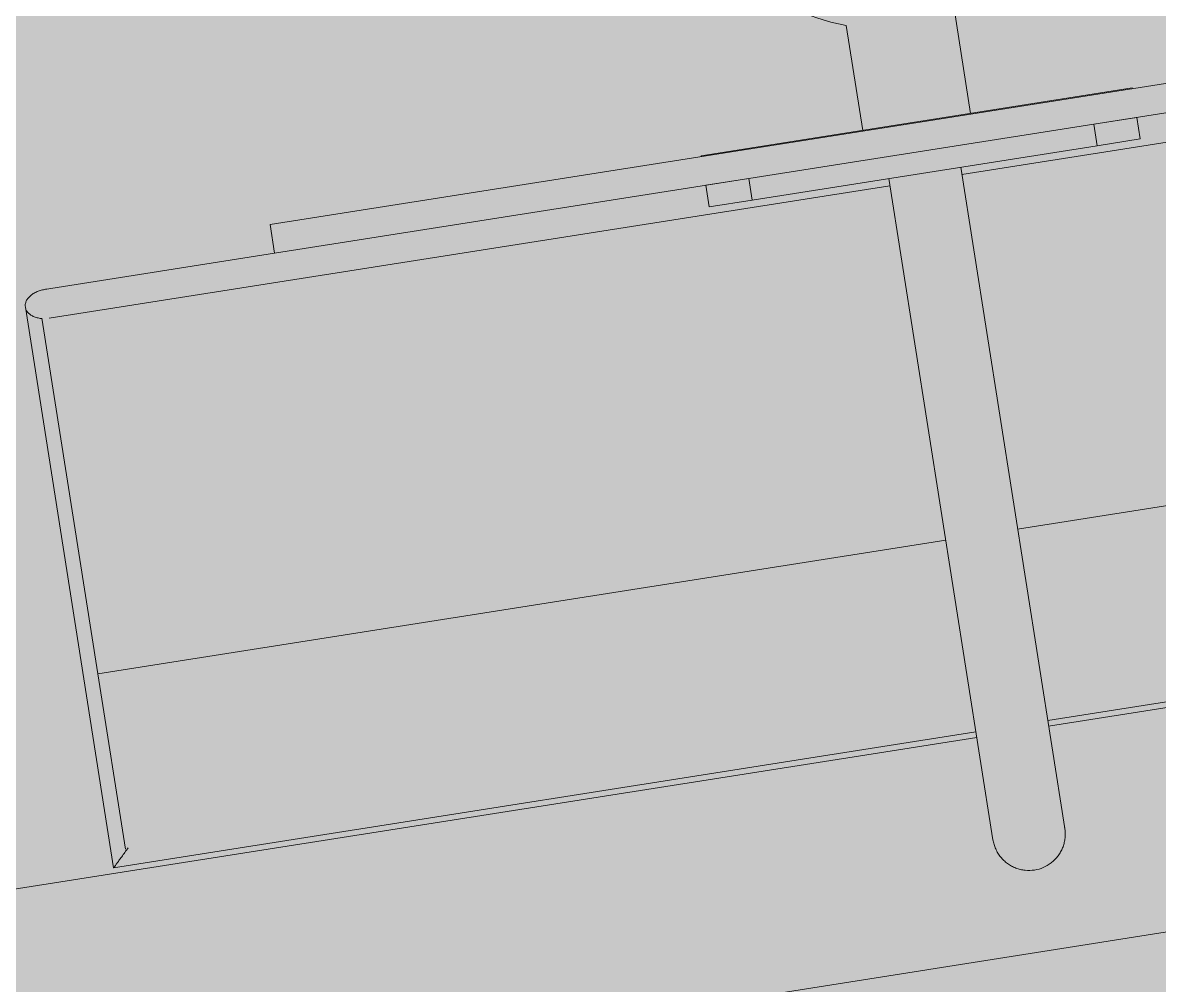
# Model space of a CAD drawing. Header units: metres. Extents: x -490 to 202, y -217 to 332.
# Drawn here: x -82.618 to -81.056, y 13.625 to 14.948 of the extents above; entities that cross this region are included whole.
import ezdxf

# ---------------------------------------------------------------- set-up
doc = ezdxf.new("R2010")
doc.units = ezdxf.units.M
doc.layers.add('A-DETL-GENF', color=7, linetype='Continuous', lineweight=9)
doc.layers.add('A-GENM', color=7, linetype='Continuous', lineweight=9)
doc.layers.add('Amenidades_dwg', color=8, linetype='Continuous', lineweight=9, true_color=0x767676)

# ---------------------------------------------------------------- blocks, each defined once
blk = doc.blocks.new('Amenidades_dwg_Cancha Polideportiva - Cancha Polideportiva-1684638-Planimetría general-1839762-PLANTA DE MURO PERIMETRAL')
at = {"layer": 'A-GENM'}
for p, q in [((-13.421, 1.23), (-12.926, 1.23)), ((-12.9276, 1.22), (-12.9276, 0.05)), ((-12.7006, 0.075), (-12.8466, 0.075)), ((-12.9176, 0.05), (-13.8376, 0.05)), ((-13.8376, -0.05), (-12.9176, -0.05)), ((-12.9276, -0.05), (-12.9276, -1.22)), ((-12.8466, -0.075), (-12.7006, -0.075))]:
    blk.add_line(p, q, dxfattribs=at)
at = {"layer": 'A-GENM', "flags": 128}
blk.add_lwpolyline([(-14, -7.5), (14, -7.5), (14, 7.5), (-14, 7.5)], close=True, dxfattribs=at)
for points in [[(-13.6952, 0.05), (-13.6952, 7.1952), (-0.1548, 7.1952), (-0.1548, -7.1945), (-13.6952, -7.1945), (-13.6952, -0.0499)], [(-12.9076, 1.25), (-13.6876, 1.25), (-13.6876, 0.05)], [(-13.421, 0.05), (-13.421, 1.23), (-13.6646, 1.23)], [(-12.8876, 1.22), (-12.8876, 0.9), (-12.8476, 0.9), (-12.8476, -0.9), (-12.8876, -0.9)], [(-12.8876, -1.22), (-12.8876, -0.9), (-12.8876, 0.9)], [(-12.9176, -0.24), (-12.8876, -0.24), (-12.8876, -0.3), (-12.9176, -0.3), (-12.9176, -0.24), (-12.9176, 0.24), (-12.8876, 0.24), (-12.8876, 0.3), (-12.9176, 0.3), (-12.9176, 0.24)], [(-12.8476, 0.3), (-12.8466, 0.3), (-12.8466, -0.3), (-12.8476, -0.3)], [(-13.6876, -0.0499), (-13.6876, -1.25), (-12.9076, -1.25)], [(-13.421, -0.0499), (-13.421, -1.23), (-13.6646, -1.23)]]:
    blk.add_lwpolyline(points, dxfattribs=at)
at = {"layer": 'A-GENM'}
blk.add_arc((-12.4726, 0), 0.24, 198.21, 161.79, dxfattribs=at)
blk.add_open_spline([(-13.6635, 1.2259), (-13.6654, 1.2278), (-13.6692, 1.2316), (-13.6744, 1.2368), (-13.679, 1.2413), (-13.6827, 1.2451), (-13.6855, 1.2479), (-13.6872, 1.2496), (-13.6876, 1.25), (-13.6876, 1.25)], degree=3, dxfattribs=at)
for points, knots in [([(-12.9076, 1.25), (-12.909, 1.25), (-12.9118, 1.2496), (-12.9158, 1.2476), (-12.9188, 1.245), (-12.921, 1.2423), (-12.9225, 1.2401), (-12.9238, 1.2377), (-12.925, 1.235), (-12.9258, 1.2325), (-12.9263, 1.2308), (-12.9264, 1.23)], [0, 0, 0, 0, 0.0666667, 0.1333333, 0.2, 0.2333333, 0.2666667, 0.3, 0.3333333, 0.3666667, 0.3915119, 0.3915119, 0.3915119, 0.3915119]), ([(-12.8877, 1.2171), (-12.8876, 1.2181), (-12.8876, 1.2201), (-12.8877, 1.2231), (-12.888, 1.2262), (-12.8885, 1.2293), (-12.8893, 1.2322), (-12.8902, 1.235), (-12.8914, 1.2377), (-12.8927, 1.2401), (-12.8942, 1.2423), (-12.8964, 1.245), (-12.8994, 1.2476), (-12.9034, 1.2496), (-12.9062, 1.25), (-12.9076, 1.25)], [0.4692211, 0.4692211, 0.4692211, 0.4692211, 0.5, 0.5333333, 0.5666667, 0.6, 0.6333333, 0.6666667, 0.7, 0.7333333, 0.7666667, 0.8, 0.8666667, 0.9333333, 1, 1, 1, 1]), ([(-13.8376, 0.05), (-13.8387, 0.05), (-13.8409, 0.0499), (-13.8441, 0.0496), (-13.8474, 0.0491), (-13.8506, 0.0483), (-13.8537, 0.0474), (-13.8568, 0.0462), (-13.8598, 0.0449), (-13.8626, 0.0433), (-13.8654, 0.0416), (-13.869, 0.0391), (-13.8723, 0.0362), (-13.8752, 0.033), (-13.878, 0.0296), (-13.881, 0.0251), (-13.8839, 0.0192), (-13.8868, 0.0109), (-13.8876, 0.0044), (-13.8876, 0)], [0.5, 0.5, 0.5, 0.5, 0.5208333, 0.5416667, 0.5625, 0.5833333, 0.6041667, 0.625, 0.6458333, 0.6666667, 0.6875, 0.7083333, 0.75, 0.7708333, 0.7916667, 0.8333333, 0.875, 0.9166667, 1, 1, 1, 1]), ([(-13.8876, 0), (-13.8876, -0.0042), (-13.8866, -0.0125), (-13.8828, -0.0222), (-13.8783, -0.0293), (-13.8744, -0.0341), (-13.8706, -0.0377), (-13.8673, -0.0403), (-13.8639, -0.0426), (-13.8594, -0.0452), (-13.8536, -0.0475), (-13.8476, -0.0491), (-13.8416, -0.05), (-13.8377, -0.05), (-13.8359, -0.05)], [0, 0, 0, 0, 0.0909091, 0.1818182, 0.2272727, 0.2727273, 0.3181818, 0.3409091, 0.3636364, 0.4090909, 0.4545455, 0.5, 0.5454545, 0.5854346, 0.5854346, 0.5854346, 0.5854346])]:
    blk.add_open_spline(points, degree=3, knots=knots, dxfattribs=at)
blk = doc.blocks.new('Amenidades_dwg-1839743-PLANTA DE MURO PERIMETRAL')
at = {"rotation": 98.95276774337444}
blk.add_blockref('Amenidades_dwg_Cancha Polideportiva - Cancha Polideportiva-1684638-Planimetría general-1839762-PLANTA DE MURO PERIMETRAL', (-83.3887, 27.5014), dxfattribs=at)

msp = doc.modelspace()

# ---------------------------------------------------------------- hatches: boundary and pattern name
at = {"layer": 'A-DETL-GENF', "true_color": 0xffe8f3}
msp.add_hatch(color=7, dxfattribs=at).paths.add_polyline_path([(-113.2618, 7.7778), (-74.8172, 10.1471), (-71.3734, 10.3558), (-76.9167, 10.1467), (-83.5432, 9.7582), (-88.0235, 9.8611), (-89.6355, 11.2891), (-89.6355, 11.4891), (-89.4355, 11.4803), (-89.4355, 11.3124), (-87.9651, 10.0098), (-83.5405, 9.9084), (-76.6939, 10.3054), (-70.8946, 10.5245), (-75.2628, 38.2845), (-69.2122, 39.2377), (-74.1267, 70.4328), (-121.7975, 62.9228), (-113.2213, 8.4845), (-102.3065, 9.4266), (-94.2227, 10.9128), (-94.1854, 11.1011), (-94.2325, 11.1011), (-94.2289, 11.3011), (-94.0325, 11.2972), (-94.0434, 11.0462), (-94.0975, 10.7731), (-102.3265, 9.2724), (-113.1979, 8.336), (-113.1349, 7.936), (-113.2853, 7.9267)])

# ---------------------------------------------------------------- block references
at = {"layer": 'Amenidades_dwg', "color": 18, "true_color": 0x260000}
msp.add_blockref('Amenidades_dwg-1839743-PLANTA DE MURO PERIMETRAL', (0, 0), dxfattribs=at)

doc.saveas('drawing.dxf')
